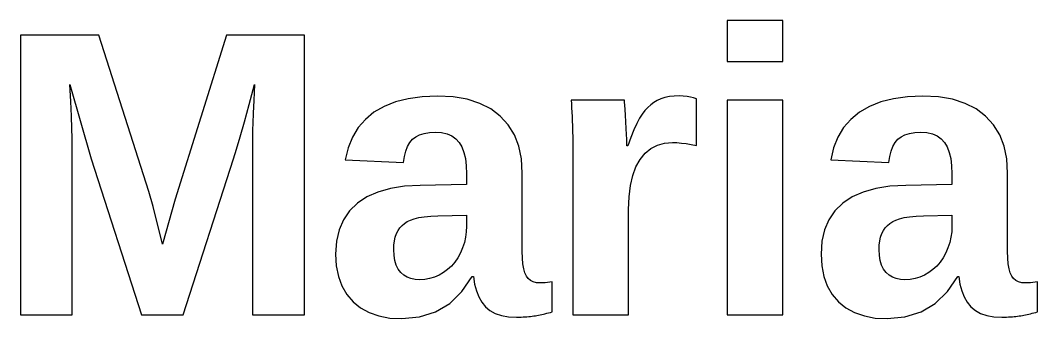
# Model space of a CAD drawing. Header units: metres. Extents: x 20 to 218, y 34 to 187.
# Drawn here: x 178.57 to 206.39, y 178.57 to 186.73 of the extents above; entities that cross this region are included whole.
import ezdxf

# ---------------------------------------------------------------- set-up
doc = ezdxf.new("R2010")
doc.units = ezdxf.units.M

msp = doc.modelspace()

# ---------------------------------------------------------------- linework, layer by layer
for p, q in [((199.424, 186.729), (197.899, 186.729)), ((197.899, 186.729), (197.899, 185.606)), ((199.424, 185.606), (199.424, 186.729)), ((180.713, 186.322), (178.571, 186.322)), ((178.571, 186.322), (178.571, 178.678)), ((182.081, 182.047), (180.713, 186.322)), ((184.207, 186.322), (182.802, 181.835)), ((186.339, 186.322), (184.207, 186.322)), ((186.339, 178.678), (186.339, 186.322)), ((197.899, 185.606), (199.424, 185.606)), ((179.95, 184.507), (179.927, 184.976)), ((179.927, 184.976), (180.507, 182.942)), ((184.826, 184.428), (184.972, 184.976)), ((184.972, 184.976), (184.954, 184.54)), ((179.968, 184.106), (179.95, 184.507)), ((184.696, 183.95), (184.826, 184.428)), ((184.954, 184.54), (184.94, 184.187)), ((188.825, 184.497), (188.515, 184.373)), ((189.173, 184.586), (188.825, 184.497)), ((189.558, 184.639), (189.173, 184.586)), ((189.98, 184.656), (189.558, 184.639)), ((190.404, 184.634), (189.98, 184.656)), ((190.788, 184.569), (190.404, 184.634)), ((191.131, 184.459), (190.788, 184.569)), ((191.433, 184.306), (191.131, 184.459)), ((195.087, 184.548), (193.633, 184.548)), ((193.633, 184.548), (193.639, 184.445)), ((193.639, 184.445), (193.646, 184.336)), ((195.094, 184.493), (195.087, 184.548)), ((195.102, 184.406), (195.094, 184.493)), ((195.895, 184.486), (195.807, 184.421)), ((195.988, 184.54), (195.895, 184.486)), ((196.088, 184.584), (195.988, 184.54)), ((196.198, 184.618), (196.088, 184.584)), ((196.317, 184.642), (196.198, 184.618)), ((196.446, 184.657), (196.317, 184.642)), ((196.584, 184.662), (196.446, 184.657)), ((196.697, 184.658), (196.584, 184.662)), ((196.8, 184.649), (196.697, 184.658)), ((196.895, 184.632), (196.8, 184.649)), ((196.98, 184.61), (196.895, 184.632)), ((197.056, 184.58), (196.98, 184.61)), ((197.056, 183.306), (197.056, 184.58)), ((199.424, 184.548), (197.899, 184.548)), ((197.899, 184.548), (197.899, 178.678)), ((199.424, 178.678), (199.424, 184.548)), ((202.097, 184.497), (201.787, 184.373)), ((202.445, 184.586), (202.097, 184.497)), ((202.83, 184.639), (202.445, 184.586)), ((203.252, 184.656), (202.83, 184.639)), ((203.676, 184.634), (203.252, 184.656)), ((204.06, 184.569), (203.676, 184.634)), ((204.403, 184.459), (204.06, 184.569)), ((204.705, 184.306), (204.403, 184.459)), ((184.94, 184.187), (184.93, 183.917)), ((188.241, 184.214), (188.006, 184.021)), ((188.515, 184.373), (188.241, 184.214)), ((191.694, 184.108), (191.433, 184.306)), ((193.646, 184.336), (193.652, 184.222)), ((193.652, 184.222), (193.657, 184.102)), ((195.11, 184.287), (195.102, 184.406)), ((195.12, 184.136), (195.11, 184.287)), ((195.575, 184.165), (195.504, 184.05)), ((195.647, 184.261), (195.575, 184.165)), ((195.725, 184.346), (195.647, 184.261)), ((195.807, 184.421), (195.725, 184.346)), ((201.513, 184.214), (201.278, 184.021)), ((201.787, 184.373), (201.513, 184.214)), ((204.966, 184.108), (204.705, 184.306)), ((179.981, 183.773), (179.968, 184.106)), ((184.582, 183.544), (184.696, 183.95)), ((184.93, 183.917), (184.923, 183.73)), ((188.006, 184.021), (187.81, 183.794)), ((191.911, 183.871), (191.694, 184.108)), ((192.08, 183.596), (191.911, 183.871)), ((193.657, 184.102), (193.663, 183.976)), ((193.663, 183.976), (193.668, 183.84)), ((195.13, 183.954), (195.12, 184.136)), ((195.14, 183.769), (195.13, 183.954)), ((195.429, 183.905), (195.349, 183.731)), ((195.504, 184.05), (195.429, 183.905)), ((201.278, 184.021), (201.082, 183.794)), ((205.183, 183.871), (204.966, 184.108)), ((205.352, 183.596), (205.183, 183.871)), ((179.989, 183.508), (179.981, 183.773)), ((184.921, 183.626), (184.92, 183.563)), ((184.923, 183.73), (184.921, 183.626)), ((187.81, 183.794), (187.653, 183.534)), ((189.382, 183.546), (189.488, 183.6)), ((189.488, 183.6), (189.612, 183.638)), ((189.612, 183.638), (189.755, 183.661)), ((189.755, 183.661), (189.915, 183.669)), ((189.915, 183.669), (190.087, 183.658)), ((190.087, 183.658), (190.239, 183.624)), ((190.239, 183.624), (190.37, 183.568)), ((192.2, 183.285), (192.08, 183.596)), ((193.668, 183.84), (193.672, 183.692)), ((193.672, 183.692), (193.674, 183.531)), ((195.148, 183.61), (195.14, 183.769)), ((195.153, 183.478), (195.148, 183.61)), ((195.349, 183.731), (195.266, 183.527)), ((201.082, 183.794), (200.925, 183.534)), ((202.654, 183.546), (202.76, 183.6)), ((202.76, 183.6), (202.884, 183.638)), ((202.884, 183.638), (203.027, 183.661)), ((203.027, 183.661), (203.187, 183.669)), ((203.187, 183.669), (203.359, 183.658)), ((203.359, 183.658), (203.511, 183.624)), ((203.511, 183.624), (203.642, 183.568)), ((205.472, 183.285), (205.352, 183.596)), ((179.992, 183.311), (179.989, 183.508)), ((184.484, 183.207), (184.582, 183.544)), ((184.919, 183.5), (184.918, 183.437)), ((184.918, 183.437), (184.918, 183.374)), ((184.918, 183.374), (184.918, 183.311)), ((184.92, 183.563), (184.919, 183.5)), ((187.653, 183.534), (187.536, 183.241)), ((189.159, 183.282), (189.221, 183.389)), ((189.221, 183.389), (189.294, 183.476)), ((189.294, 183.476), (189.382, 183.546)), ((190.37, 183.568), (190.481, 183.49)), ((190.481, 183.49), (190.571, 183.39)), ((190.571, 183.39), (190.644, 183.266)), ((193.674, 183.531), (193.676, 183.357)), ((193.676, 183.357), (193.676, 183.17)), ((195.156, 183.373), (195.153, 183.478)), ((195.158, 183.295), (195.156, 183.373)), ((195.266, 183.527), (195.179, 183.295)), ((195.99, 183.313), (196.188, 183.368)), ((196.188, 183.368), (196.405, 183.387)), ((196.405, 183.387), (196.522, 183.384)), ((196.522, 183.384), (196.645, 183.374)), ((196.645, 183.374), (196.775, 183.358)), ((196.775, 183.358), (196.912, 183.335)), ((196.912, 183.335), (197.056, 183.306)), ((200.925, 183.534), (200.808, 183.241)), ((202.431, 183.282), (202.492, 183.389)), ((202.492, 183.389), (202.566, 183.476)), ((202.566, 183.476), (202.654, 183.546)), ((203.642, 183.568), (203.753, 183.49)), ((203.753, 183.49), (203.843, 183.39)), ((203.843, 183.39), (203.916, 183.266)), ((179.992, 178.678), (179.992, 183.311)), ((184.402, 182.942), (184.484, 183.207)), ((184.918, 183.311), (184.918, 178.678)), ((187.536, 183.241), (187.457, 182.915)), ((189.072, 183.007), (189.11, 183.154)), ((189.11, 183.154), (189.159, 183.282)), ((190.644, 183.266), (190.7, 183.119)), ((190.7, 183.119), (190.74, 182.948)), ((192.272, 182.937), (192.2, 183.285)), ((193.676, 183.17), (193.676, 178.678)), ((195.179, 183.295), (195.158, 183.295)), ((195.518, 182.926), (195.655, 183.092)), ((195.655, 183.092), (195.813, 183.221)), ((195.813, 183.221), (195.99, 183.313)), ((200.808, 183.241), (200.729, 182.915)), ((202.344, 183.007), (202.382, 183.154)), ((202.382, 183.154), (202.431, 183.282)), ((203.916, 183.266), (203.972, 183.119)), ((203.972, 183.119), (204.012, 182.948)), ((205.544, 182.937), (205.472, 183.285)), ((180.507, 182.942), (181.885, 178.678)), ((183.024, 178.678), (184.402, 182.942)), ((187.457, 182.915), (189.047, 182.839)), ((189.047, 182.839), (189.072, 183.007)), ((190.74, 182.948), (190.764, 182.753)), ((192.296, 182.551), (192.272, 182.937)), ((195.404, 182.723), (195.518, 182.926)), ((200.729, 182.915), (202.319, 182.839)), ((202.319, 182.839), (202.344, 183.007)), ((204.012, 182.948), (204.036, 182.753)), ((205.568, 182.551), (205.544, 182.937)), ((190.764, 182.753), (190.772, 182.535)), ((190.772, 182.535), (190.772, 182.237)), ((192.296, 180.414), (192.296, 182.551)), ((195.252, 182.212), (195.315, 182.486)), ((195.315, 182.486), (195.404, 182.723)), ((204.036, 182.753), (204.044, 182.535)), ((204.044, 182.535), (204.044, 182.237)), ((205.568, 180.414), (205.568, 182.551)), ((189.508, 182.215), (189.078, 182.192)), ((190.772, 182.237), (189.508, 182.215)), ((195.214, 181.903), (195.252, 182.212)), ((202.78, 182.215), (202.35, 182.192)), ((204.044, 182.237), (202.78, 182.215)), ((182.2, 181.635), (182.081, 182.047)), ((188.346, 182.034), (188.045, 181.899)), ((188.691, 182.132), (188.346, 182.034)), ((189.078, 182.192), (188.691, 182.132)), ((201.618, 182.034), (201.317, 181.899)), ((201.963, 182.132), (201.618, 182.034)), ((202.35, 182.192), (201.963, 182.132)), ((182.802, 181.835), (182.46, 180.609)), ((187.786, 181.727), (187.572, 181.518)), ((188.045, 181.899), (187.786, 181.727)), ((195.201, 181.559), (195.214, 181.903)), ((201.058, 181.727), (200.844, 181.518)), ((201.317, 181.899), (201.058, 181.727)), ((182.46, 180.609), (182.2, 181.635)), ((187.572, 181.518), (187.405, 181.275)), ((189.615, 181.356), (189.791, 181.373)), ((189.791, 181.373), (189.991, 181.385)), ((189.991, 181.385), (190.772, 181.396)), ((190.772, 181.396), (190.772, 181.098)), ((195.201, 178.678), (195.201, 181.559)), ((200.844, 181.518), (200.677, 181.275)), ((202.887, 181.356), (203.063, 181.373)), ((203.063, 181.373), (203.263, 181.385)), ((203.263, 181.385), (204.044, 181.396)), ((204.044, 181.396), (204.044, 181.098)), ((187.405, 181.275), (187.287, 180.998)), ((188.949, 181.052), (189.008, 181.118)), ((189.008, 181.118), (189.076, 181.176)), ((189.076, 181.176), (189.152, 181.226)), ((189.152, 181.226), (189.237, 181.268)), ((189.237, 181.268), (189.338, 181.303)), ((189.338, 181.303), (189.464, 181.333)), ((189.464, 181.333), (189.615, 181.356)), ((190.772, 181.098), (190.765, 180.945)), ((200.677, 181.275), (200.559, 180.998)), ((202.221, 181.052), (202.28, 181.118)), ((202.28, 181.118), (202.348, 181.176)), ((202.348, 181.176), (202.424, 181.226)), ((202.424, 181.226), (202.509, 181.268)), ((202.509, 181.268), (202.61, 181.303)), ((202.61, 181.303), (202.736, 181.333)), ((202.736, 181.333), (202.887, 181.356)), ((204.044, 181.098), (204.037, 180.945)), ((187.287, 180.998), (187.215, 180.685)), ((188.823, 180.801), (188.856, 180.895)), ((188.856, 180.895), (188.898, 180.978)), ((188.898, 180.978), (188.949, 181.052)), ((190.765, 180.945), (190.745, 180.796)), ((200.559, 180.998), (200.487, 180.685)), ((202.095, 180.801), (202.128, 180.895)), ((202.128, 180.895), (202.17, 180.978)), ((202.17, 180.978), (202.221, 181.052)), ((204.037, 180.945), (204.017, 180.796)), ((187.215, 180.685), (187.192, 180.338)), ((188.781, 180.457), (188.786, 180.582)), ((188.786, 180.582), (188.8, 180.697)), ((188.8, 180.697), (188.823, 180.801)), ((190.712, 180.65), (190.664, 180.507)), ((190.745, 180.796), (190.712, 180.65)), ((200.487, 180.685), (200.464, 180.338)), ((202.053, 180.457), (202.058, 180.582)), ((202.058, 180.582), (202.072, 180.697)), ((202.072, 180.697), (202.095, 180.801)), ((203.984, 180.65), (203.936, 180.507)), ((204.017, 180.796), (203.984, 180.65)), ((187.192, 180.338), (187.211, 180.017)), ((188.789, 180.299), (188.781, 180.457)), ((188.812, 180.158), (188.789, 180.299)), ((190.604, 180.368), (190.532, 180.236)), ((190.664, 180.507), (190.604, 180.368)), ((192.301, 180.229), (192.296, 180.414)), ((200.464, 180.338), (200.483, 180.017)), ((202.061, 180.299), (202.053, 180.457)), ((202.084, 180.158), (202.061, 180.299)), ((203.876, 180.368), (203.804, 180.236)), ((203.936, 180.507), (203.876, 180.368)), ((205.573, 180.229), (205.568, 180.414)), ((187.211, 180.017), (187.268, 179.726)), ((188.85, 180.033), (188.812, 180.158)), ((188.904, 179.926), (188.85, 180.033)), ((190.356, 180.008), (190.253, 179.912)), ((190.449, 180.116), (190.356, 180.008)), ((190.532, 180.236), (190.449, 180.116)), ((192.314, 180.068), (192.301, 180.229)), ((192.337, 179.932), (192.314, 180.068)), ((200.483, 180.017), (200.54, 179.726)), ((202.122, 180.033), (202.084, 180.158)), ((202.176, 179.926), (202.122, 180.033)), ((203.628, 180.008), (203.525, 179.912)), ((203.721, 180.116), (203.628, 180.008)), ((203.804, 180.236), (203.721, 180.116)), ((205.586, 180.068), (205.573, 180.229)), ((205.608, 179.932), (205.586, 180.068)), ((187.268, 179.726), (187.363, 179.465)), ((188.974, 179.836), (188.904, 179.926)), ((189.056, 179.763), (188.974, 179.836)), ((189.148, 179.706), (189.056, 179.763)), ((189.251, 179.665), (189.148, 179.706)), ((189.894, 179.703), (189.763, 179.664)), ((190.019, 179.758), (189.894, 179.703)), ((190.14, 179.828), (190.019, 179.758)), ((190.253, 179.912), (190.14, 179.828)), ((190.647, 179.309), (190.929, 179.725)), ((190.929, 179.725), (190.962, 179.725)), ((190.962, 179.725), (190.992, 179.516)), ((192.368, 179.82), (192.337, 179.932)), ((192.408, 179.733), (192.368, 179.82)), ((192.458, 179.666), (192.408, 179.733)), ((200.54, 179.726), (200.635, 179.465)), ((202.246, 179.836), (202.176, 179.926)), ((202.328, 179.763), (202.246, 179.836)), ((202.42, 179.706), (202.328, 179.763)), ((202.523, 179.665), (202.42, 179.706)), ((203.166, 179.703), (203.035, 179.664)), ((203.291, 179.758), (203.166, 179.703)), ((203.412, 179.828), (203.291, 179.758)), ((203.525, 179.912), (203.412, 179.828)), ((203.919, 179.309), (204.201, 179.725)), ((204.201, 179.725), (204.234, 179.725)), ((204.234, 179.725), (204.264, 179.516)), ((205.64, 179.82), (205.608, 179.932)), ((205.68, 179.733), (205.64, 179.82)), ((205.73, 179.666), (205.68, 179.733)), ((187.363, 179.465), (187.497, 179.234)), ((189.363, 179.641), (189.251, 179.665)), ((189.486, 179.633), (189.363, 179.641)), ((189.627, 179.641), (189.486, 179.633)), ((189.763, 179.664), (189.627, 179.641)), ((190.992, 179.516), (191.041, 179.329)), ((192.521, 179.613), (192.458, 179.666)), ((192.595, 179.576), (192.521, 179.613)), ((192.681, 179.553), (192.595, 179.576)), ((192.779, 179.546), (192.681, 179.553)), ((192.848, 179.547), (192.779, 179.546)), ((192.917, 179.551), (192.848, 179.547)), ((192.984, 179.558), (192.917, 179.551)), ((193.05, 179.567), (192.984, 179.558)), ((193.116, 179.579), (193.05, 179.567)), ((193.116, 178.754), (193.116, 179.579)), ((200.635, 179.465), (200.769, 179.234)), ((202.635, 179.641), (202.523, 179.665)), ((202.758, 179.633), (202.635, 179.641)), ((202.899, 179.641), (202.758, 179.633)), ((203.035, 179.664), (202.899, 179.641)), ((204.264, 179.516), (204.312, 179.329)), ((205.793, 179.613), (205.73, 179.666)), ((205.867, 179.576), (205.793, 179.613)), ((205.953, 179.553), (205.867, 179.576)), ((206.051, 179.546), (205.953, 179.553)), ((206.12, 179.547), (206.051, 179.546)), ((206.188, 179.551), (206.12, 179.547)), ((206.256, 179.558), (206.188, 179.551)), ((206.322, 179.567), (206.256, 179.558)), ((206.388, 179.579), (206.322, 179.567)), ((206.388, 178.754), (206.388, 179.579)), ((187.497, 179.234), (187.669, 179.033)), ((190.313, 178.985), (190.647, 179.309)), ((191.041, 179.329), (191.106, 179.163)), ((191.106, 179.163), (191.189, 179.018)), ((200.769, 179.234), (200.941, 179.033)), ((203.585, 178.985), (203.919, 179.309)), ((204.312, 179.329), (204.378, 179.163)), ((204.378, 179.163), (204.461, 179.018)), ((187.669, 179.033), (187.875, 178.866)), ((187.875, 178.866), (188.111, 178.736)), ((189.927, 178.754), (190.313, 178.985)), ((191.189, 179.018), (191.29, 178.895)), ((191.29, 178.895), (191.412, 178.793)), ((200.941, 179.033), (201.147, 178.866)), ((201.147, 178.866), (201.383, 178.736)), ((203.199, 178.754), (203.585, 178.985)), ((204.461, 179.018), (204.562, 178.895)), ((204.562, 178.895), (204.684, 178.793)), ((178.571, 178.678), (179.992, 178.678)), ((181.885, 178.678), (183.024, 178.678)), ((184.918, 178.678), (186.339, 178.678)), ((188.111, 178.736), (188.377, 178.644)), ((188.377, 178.644), (188.672, 178.588)), ((188.672, 178.588), (188.998, 178.57)), ((188.998, 178.57), (189.489, 178.616)), ((189.489, 178.616), (189.927, 178.754)), ((191.412, 178.793), (191.558, 178.714)), ((191.558, 178.714), (191.727, 178.658)), ((191.727, 178.658), (191.921, 178.624)), ((191.921, 178.624), (192.139, 178.613)), ((192.139, 178.613), (192.203, 178.613)), ((192.203, 178.613), (192.263, 178.615)), ((192.263, 178.615), (192.32, 178.617)), ((192.32, 178.617), (192.374, 178.62)), ((192.374, 178.62), (192.424, 178.624)), ((192.424, 178.624), (192.472, 178.628)), ((192.472, 178.628), (192.52, 178.633)), ((192.52, 178.633), (192.566, 178.639)), ((192.566, 178.639), (192.611, 178.645)), ((192.611, 178.645), (192.655, 178.651)), ((192.655, 178.651), (192.698, 178.658)), ((192.698, 178.658), (192.741, 178.666)), ((192.741, 178.666), (192.785, 178.674)), ((192.785, 178.674), (192.828, 178.684)), ((192.828, 178.684), (192.872, 178.694)), ((192.872, 178.694), (192.916, 178.705)), ((192.916, 178.705), (192.963, 178.717)), ((192.963, 178.717), (193.012, 178.729)), ((193.012, 178.729), (193.063, 178.741)), ((193.063, 178.741), (193.116, 178.754)), ((193.676, 178.678), (195.201, 178.678)), ((197.899, 178.678), (199.424, 178.678)), ((201.383, 178.736), (201.649, 178.644)), ((201.649, 178.644), (201.944, 178.588)), ((201.944, 178.588), (202.27, 178.57)), ((202.27, 178.57), (202.76, 178.616)), ((202.76, 178.616), (203.199, 178.754)), ((204.684, 178.793), (204.829, 178.714)), ((204.829, 178.714), (204.999, 178.658)), ((204.999, 178.658), (205.193, 178.624)), ((205.193, 178.624), (205.411, 178.613)), ((205.411, 178.613), (205.475, 178.613)), ((205.475, 178.613), (205.535, 178.615)), ((205.535, 178.615), (205.592, 178.617)), ((205.592, 178.617), (205.646, 178.62)), ((205.646, 178.62), (205.696, 178.624)), ((205.696, 178.624), (205.744, 178.628)), ((205.744, 178.628), (205.791, 178.633)), ((205.791, 178.633), (205.838, 178.639)), ((205.838, 178.639), (205.883, 178.645)), ((205.883, 178.645), (205.927, 178.651)), ((205.927, 178.651), (205.97, 178.658)), ((205.97, 178.658), (206.013, 178.666)), ((206.013, 178.666), (206.057, 178.674)), ((206.057, 178.674), (206.1, 178.684)), ((206.1, 178.684), (206.143, 178.694)), ((206.143, 178.694), (206.188, 178.705)), ((206.188, 178.705), (206.235, 178.717)), ((206.235, 178.717), (206.283, 178.729)), ((206.283, 178.729), (206.334, 178.741)), ((206.334, 178.741), (206.388, 178.754))]:
    msp.add_line(p, q)

doc.saveas('drawing.dxf')
